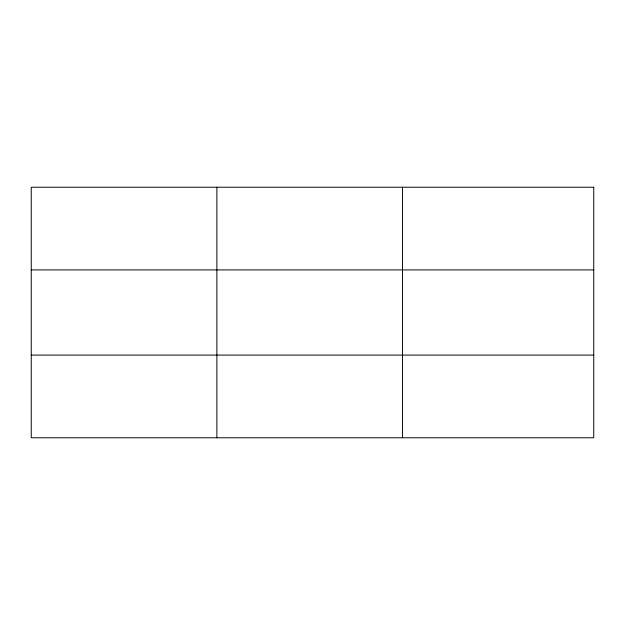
<?xml version="1.0" encoding="UTF-8"?>
<svg xmlns="http://www.w3.org/2000/svg" width="625" height="625" viewBox="0 0 625 625"><rect width="100%" height="100%" fill="white"/><g stroke="black" fill="none" stroke-linecap="round" stroke-linejoin="round"><path stroke-width="0.94" d="M216.875 187.227L216.875 437.773M402.5 187.227L402.5 437.773M31.25 269.906L593.75 269.906M31.25 355.094L593.75 355.094M593.75 187.227L593.75 437.773L31.25 437.773L31.25 187.227L593.75 187.227"/></g></svg>
